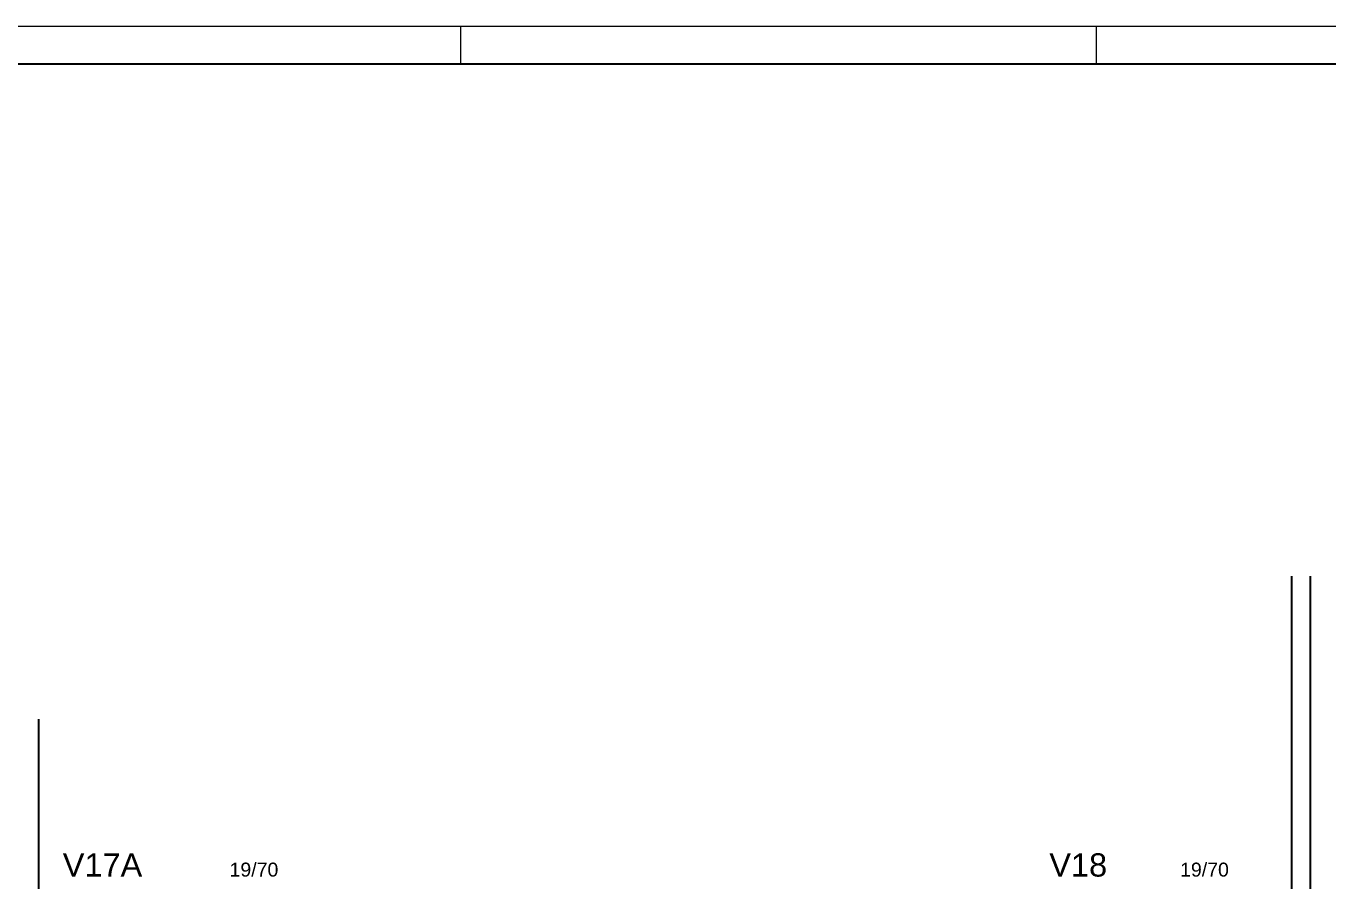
# Model space of a CAD drawing. Extents: x 1137 to 6709, y 1202 to 4823.
# Drawn here: x 2734 to 4834, y 3445 to 4823 of the extents above; entities that cross this region are included whole.
import ezdxf

# ---------------------------------------------------------------- set-up
doc = ezdxf.new("R2010")
doc.units = 0
for name, color, linetype in [('216', 7, 'Continuous'), ('220', 4, 'Continuous'), ('VIGA', 3, 'Continuous')]:
    doc.layers.add(name, color=color, linetype=linetype)
doc.layers.add('FOLHA', color=255, linetype='Continuous', lineweight=5)
doc.styles.get("Standard").update_dxf_attribs({"font": 'arial.ttf'})

msp = doc.modelspace()

# ---------------------------------------------------------------- linework, layer by layer
at = {"color": 30}
msp.add_line((1289.59, 4762.4), (6648.31, 4762.4), dxfattribs=at)
at = {"layer": 'FOLHA'}
for p, q in [((1137.18, 4823.36), (6709.28, 4823.36)), ((3435.52, 4762.4), (3435.52, 4823.36)), ((4459.71, 4823.36), (4459.71, 4762.4))]:
    msp.add_line(p, q, dxfattribs=at)
at = {"layer": 'VIGA'}
for p, q in [((4775.24, 3009.04), (4775.24, 3936.04)), ((4805.24, 3009.04), (4805.24, 3936.04)), ((2755.24, 2459.78), (2755.24, 3705.7))]:
    msp.add_line(p, q, dxfattribs=at)

# ---------------------------------------------------------------- texts
at = {"layer": '216'}
for p in [(3062.62, 3451.65), (4595.16, 3451.65)]:
    msp.add_text('19/70', height=22.5, dxfattribs=at).set_placement(p)
at = {"layer": '220'}
for s, p in [('V17A', (2793.71, 3451.65)), ('V18', (4384.32, 3451.65))]:
    msp.add_text(s, height=37.5, dxfattribs=at).set_placement(p)

doc.saveas('drawing.dxf')
